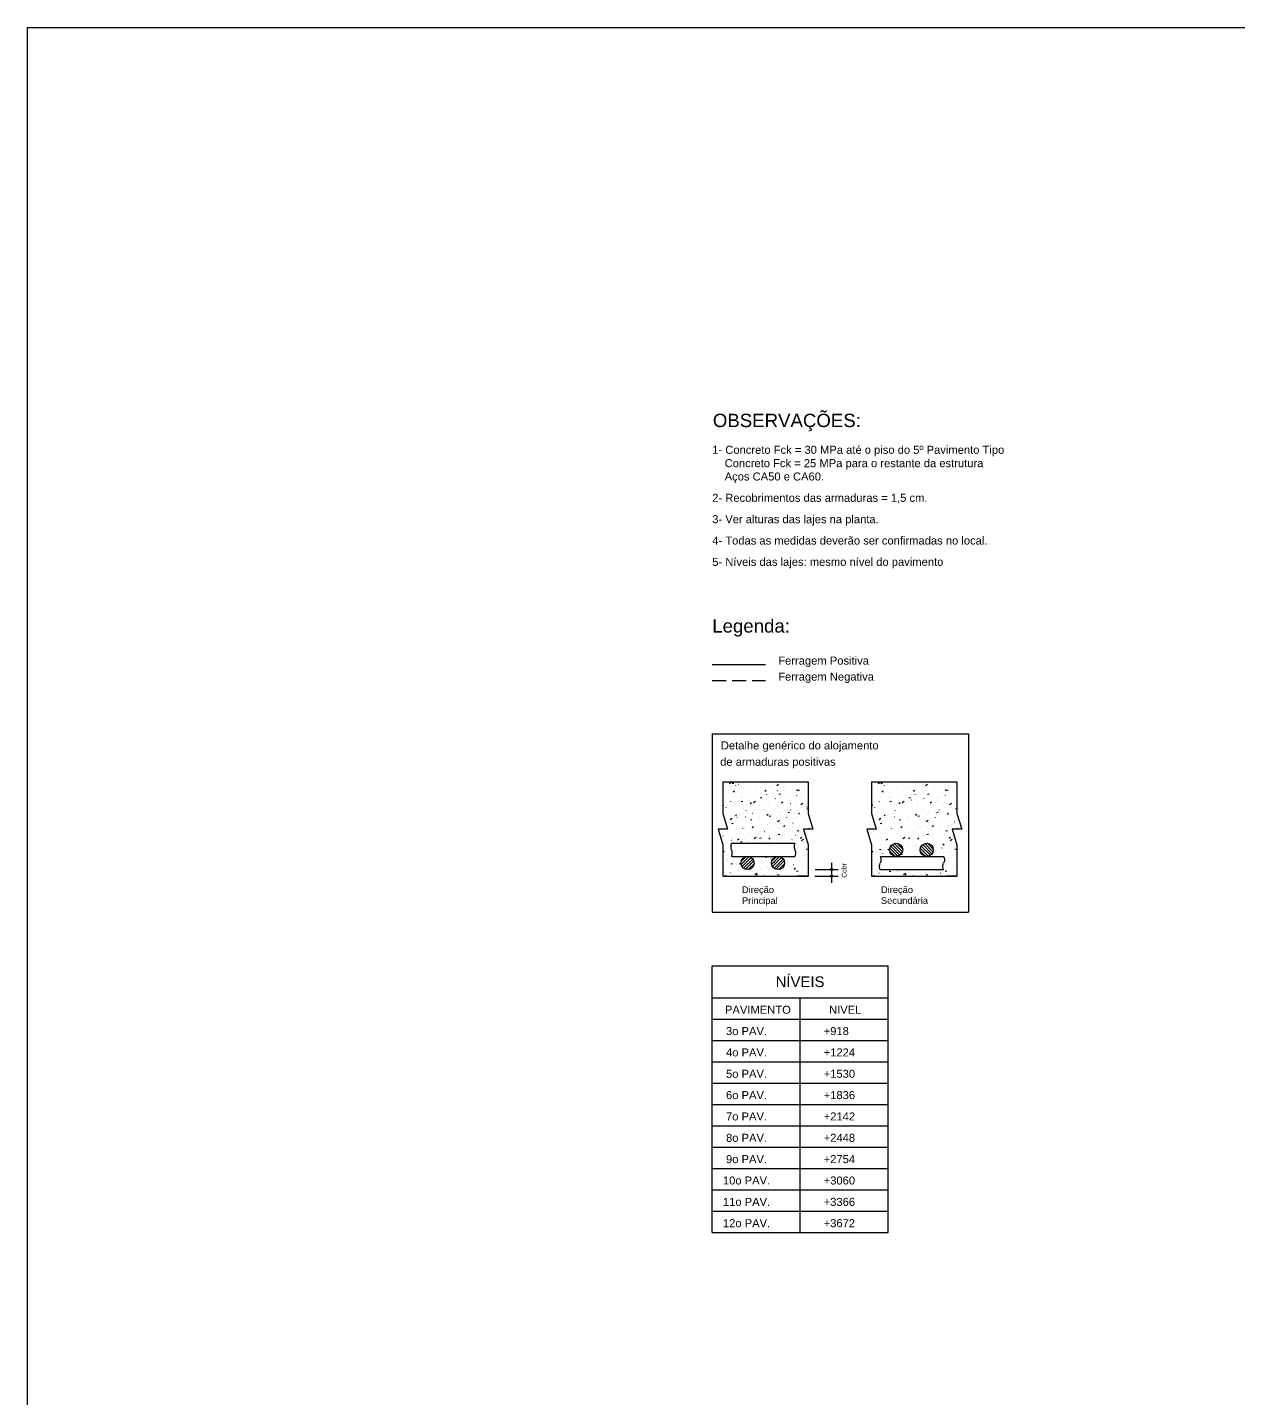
# Model space of a CAD drawing. Extents: x 544 to 914, y -40 to 56.
# Drawn here: x 783.81 to 814.09, y 21.78 to 56.04 of the extents above; entities that cross this region are included whole.
import ezdxf

# ---------------------------------------------------------------- set-up
doc = ezdxf.new("R2010")
doc.units = 0
doc.header["$LTSCALE"] = 0.5
doc.header["$MEASUREMENT"] = 0
doc.linetypes.add('ESTILO_TQS_0001', pattern=[1, 0.7, -0.3])
doc.layers.get('0').update_dxf_attribs({"linetype": 'CONTINUOUS'})
doc.layers.add('2', color=1, linetype='CONTINUOUS')
doc.layers.add('6', color=6, linetype='CONTINUOUS')
doc.styles.add('TQS_ARIAL', font='arial.ttf')

msp = doc.modelspace()

# ---------------------------------------------------------------- linework, layer by layer
msp.add_lwpolyline([(783.812, 56.041), (914.246, 56.041), (914.246, -39.528), (783.812, -39.528)], close=True)
at = {"layer": '2', "linetype": 'Continuous'}
for p, q in [((800.93, 38.388), (807.333, 38.388)), ((800.93, 38.388), (800.93, 33.932)), ((807.333, 38.388), (807.333, 33.932)), ((801.196, 37.19), (803.329, 37.19)), ((801.196, 37.19), (801.196, 36.405)), ((801.196, 37.11), (801.196, 37.11)), ((801.196, 37.03), (801.196, 37.03)), ((801.196, 37.018), (801.196, 37.018)), ((801.196, 37.018), (801.196, 37.018)), ((801.196, 37.018), (801.196, 37.018)), ((801.196, 37.013), (801.196, 37.013)), ((801.196, 37.013), (801.196, 37.013)), ((801.251, 37.03), (801.252, 37.03)), ((801.361, 37.15), (801.409, 37.186)), ((801.414, 37.066), (801.415, 37.066)), ((801.428, 37.155), (801.468, 37.163)), ((801.488, 37.003), (801.488, 37.003)), ((801.52, 37.104), (801.52, 37.105)), ((801.59, 37.136), (801.591, 37.137)), ((801.807, 37.028), (801.808, 37.029)), ((801.922, 37.179), (801.922, 37.179)), ((802.028, 37.027), (802.028, 37.028)), ((802.128, 37.055), (802.128, 37.056)), ((802.216, 37.145), (802.216, 37.146)), ((802.23, 37.189), (802.231, 37.189)), ((802.333, 37.087), (802.334, 37.087)), ((802.447, 37.081), (802.448, 37.082)), ((802.496, 37.123), (802.497, 37.123)), ((802.542, 37.101), (802.59, 37.136)), ((802.723, 37.061), (802.723, 37.062)), ((802.768, 37.108), (802.768, 37.109)), ((802.911, 37.179), (802.911, 37.18)), ((803.032, 36.978), (803.062, 37.004)), ((803.055, 37), (803.056, 37.001)), ((803.087, 37.134), (803.088, 37.134)), ((803.271, 37.01), (803.272, 37.01)), ((803.329, 37.19), (803.329, 36.405)), ((804.912, 37.19), (807.046, 37.19)), ((804.912, 37.19), (804.912, 36.405)), ((804.912, 37.11), (804.912, 37.11)), ((804.912, 37.03), (804.912, 37.03)), ((804.912, 37.018), (804.912, 37.018)), ((804.912, 37.018), (804.912, 37.018)), ((804.912, 37.018), (804.912, 37.018)), ((804.912, 37.013), (804.912, 37.013)), ((804.912, 37.013), (804.912, 37.013)), ((804.968, 37.03), (804.968, 37.03)), ((805.077, 37.15), (805.126, 37.186)), ((805.13, 37.066), (805.131, 37.066)), ((805.145, 37.155), (805.184, 37.163)), ((805.204, 37.003), (805.205, 37.003)), ((805.236, 37.104), (805.237, 37.105)), ((805.307, 37.136), (805.307, 37.137)), ((805.524, 37.028), (805.524, 37.029)), ((805.638, 37.179), (805.639, 37.179)), ((805.744, 37.027), (805.744, 37.028)), ((805.844, 37.055), (805.845, 37.056)), ((805.932, 37.145), (805.932, 37.146)), ((805.947, 37.189), (805.947, 37.189)), ((806.05, 37.087), (806.05, 37.087)), ((806.164, 37.081), (806.164, 37.082)), ((806.212, 37.123), (806.213, 37.123)), ((806.258, 37.101), (806.307, 37.136)), ((806.439, 37.061), (806.439, 37.062)), ((806.484, 37.108), (806.484, 37.109)), ((806.627, 37.179), (806.627, 37.18)), ((806.748, 36.978), (806.779, 37.004)), ((806.771, 37), (806.772, 37.001)), ((806.803, 37.134), (806.804, 37.134)), ((806.988, 37.01), (806.988, 37.01)), ((807.046, 37.19), (807.046, 36.405)), ((801.196, 36.919), (801.196, 36.919)), ((801.196, 36.919), (801.196, 36.919)), ((801.196, 36.835), (801.196, 36.835)), ((801.196, 36.835), (801.196, 36.835)), ((801.196, 36.721), (801.196, 36.721)), ((801.229, 36.666), (801.23, 36.666)), ((801.332, 36.986), (801.332, 36.987)), ((801.397, 36.696), (801.398, 36.697)), ((801.456, 36.94), (801.487, 36.965)), ((801.463, 36.673), (801.464, 36.674)), ((801.514, 36.933), (801.515, 36.933)), ((801.55, 36.693), (801.55, 36.693)), ((801.652, 36.826), (801.653, 36.827)), ((801.652, 36.791), (801.652, 36.792)), ((801.655, 36.699), (801.695, 36.706)), ((801.66, 36.938), (801.66, 36.938)), ((801.84, 36.909), (801.84, 36.91)), ((801.869, 36.718), (801.87, 36.719)), ((801.876, 36.65), (801.907, 36.676)), ((801.961, 36.676), (802.009, 36.711)), ((802.004, 36.955), (802.005, 36.955)), ((802.071, 36.846), (802.072, 36.846)), ((802.127, 36.79), (802.166, 36.798)), ((802.158, 36.707), (802.158, 36.708)), ((802.19, 36.745), (802.19, 36.746)), ((802.22, 36.964), (802.221, 36.964)), ((802.234, 36.882), (802.234, 36.882)), ((802.244, 36.959), (802.274, 36.985)), ((802.292, 36.879), (802.293, 36.88)), ((802.338, 36.657), (802.338, 36.657)), ((802.346, 36.825), (802.347, 36.826)), ((802.479, 36.753), (802.48, 36.754)), ((802.509, 36.771), (802.51, 36.772)), ((802.535, 36.943), (802.535, 36.944)), ((802.565, 36.979), (802.566, 36.979)), ((802.598, 36.882), (802.637, 36.889)), ((802.664, 36.67), (802.694, 36.696)), ((802.741, 36.994), (802.742, 36.995)), ((802.827, 36.678), (802.828, 36.678)), ((802.83, 36.798), (802.83, 36.799)), ((802.853, 36.736), (802.853, 36.737)), ((802.89, 36.662), (802.891, 36.662)), ((802.932, 36.932), (802.933, 36.932)), ((803.041, 36.854), (803.041, 36.855)), ((803.044, 36.688), (803.044, 36.688)), ((803.053, 36.698), (803.054, 36.698)), ((803.069, 36.973), (803.108, 36.981)), ((803.142, 36.626), (803.19, 36.662)), ((803.149, 36.824), (803.149, 36.824)), ((803.153, 36.903), (803.153, 36.903)), ((803.229, 36.972), (803.229, 36.973)), ((803.315, 36.939), (803.316, 36.939)), ((804.912, 36.919), (804.912, 36.919)), ((804.912, 36.919), (804.912, 36.919)), ((804.912, 36.835), (804.912, 36.835)), ((804.912, 36.835), (804.912, 36.835)), ((804.912, 36.721), (804.912, 36.721)), ((804.946, 36.666), (804.946, 36.666)), ((805.048, 36.986), (805.048, 36.987)), ((805.114, 36.696), (805.114, 36.697)), ((805.172, 36.94), (805.203, 36.965)), ((805.18, 36.673), (805.18, 36.674)), ((805.231, 36.933), (805.231, 36.933)), ((805.266, 36.693), (805.267, 36.693)), ((805.368, 36.791), (805.368, 36.792)), ((805.369, 36.826), (805.369, 36.827)), ((805.372, 36.699), (805.411, 36.706)), ((805.376, 36.938), (805.377, 36.938)), ((805.556, 36.909), (805.556, 36.91)), ((805.586, 36.718), (805.586, 36.719)), ((805.592, 36.65), (805.623, 36.676)), ((805.677, 36.676), (805.725, 36.711)), ((805.72, 36.955), (805.721, 36.955)), ((805.787, 36.846), (805.788, 36.846)), ((805.843, 36.79), (805.882, 36.798)), ((805.875, 36.707), (805.875, 36.708)), ((805.906, 36.745), (805.907, 36.746)), ((805.937, 36.964), (805.937, 36.964)), ((805.95, 36.882), (805.951, 36.882)), ((805.96, 36.959), (805.991, 36.985)), ((806.009, 36.879), (806.009, 36.88)), ((806.054, 36.657), (806.055, 36.657)), ((806.063, 36.825), (806.063, 36.826)), ((806.195, 36.753), (806.196, 36.754)), ((806.226, 36.771), (806.226, 36.772)), ((806.251, 36.943), (806.251, 36.944)), ((806.282, 36.979), (806.282, 36.979)), ((806.314, 36.882), (806.353, 36.889)), ((806.38, 36.67), (806.411, 36.696)), ((806.458, 36.994), (806.458, 36.995)), ((806.544, 36.678), (806.544, 36.678)), ((806.546, 36.798), (806.546, 36.799)), ((806.569, 36.736), (806.569, 36.737)), ((806.607, 36.662), (806.607, 36.662)), ((806.648, 36.932), (806.649, 36.932)), ((806.757, 36.854), (806.757, 36.855)), ((806.76, 36.688), (806.761, 36.688)), ((806.769, 36.698), (806.77, 36.698)), ((806.785, 36.973), (806.825, 36.981)), ((806.858, 36.626), (806.906, 36.662)), ((806.865, 36.824), (806.866, 36.824)), ((806.869, 36.903), (806.87, 36.903)), ((806.945, 36.972), (806.945, 36.973)), ((807.032, 36.939), (807.032, 36.939)), ((801.196, 36.652), (801.196, 36.652)), ((801.196, 36.652), (801.196, 36.652)), ((801.196, 36.622), (801.196, 36.622)), ((801.196, 36.609), (801.223, 36.615)), ((801.196, 36.607), (801.196, 36.607)), ((801.196, 36.607), (801.196, 36.607)), ((801.196, 36.469), (801.196, 36.469)), ((801.196, 36.469), (801.196, 36.469)), ((801.196, 36.469), (801.196, 36.469)), ((801.196, 36.405), (801.315, 36.012)), ((801.275, 36.555), (801.275, 36.556)), ((801.287, 36.611), (801.287, 36.611)), ((801.291, 36.356), (801.292, 36.356)), ((801.508, 36.342), (801.539, 36.368)), ((801.546, 36.364), (801.547, 36.364)), ((801.594, 36.353), (801.594, 36.354)), ((801.612, 36.383), (801.612, 36.383)), ((801.709, 36.4), (801.71, 36.4)), ((801.714, 36.516), (801.715, 36.517)), ((801.765, 36.32), (801.766, 36.32)), ((801.776, 36.632), (801.777, 36.633)), ((801.782, 36.471), (801.782, 36.472)), ((801.809, 36.605), (801.809, 36.605)), ((801.931, 36.409), (801.932, 36.409)), ((801.97, 36.589), (801.97, 36.59)), ((801.971, 36.641), (801.972, 36.641)), ((801.993, 36.642), (801.993, 36.642)), ((802.11, 36.335), (802.111, 36.335)), ((802.217, 36.512), (802.217, 36.513)), ((802.252, 36.436), (802.252, 36.436)), ((802.288, 36.382), (802.288, 36.383)), ((802.296, 36.361), (802.327, 36.387)), ((802.354, 36.569), (802.355, 36.57)), ((802.354, 36.334), (802.393, 36.341)), ((802.476, 36.5), (802.476, 36.501)), ((802.571, 36.461), (802.572, 36.462)), ((802.599, 36.356), (802.6, 36.356)), ((802.628, 36.421), (802.629, 36.421)), ((802.664, 36.618), (802.665, 36.619)), ((802.791, 36.457), (802.791, 36.457)), ((802.816, 36.366), (802.817, 36.366)), ((802.825, 36.425), (802.864, 36.433)), ((802.892, 36.488), (802.892, 36.489)), ((802.984, 36.423), (802.984, 36.424)), ((802.994, 36.622), (802.994, 36.622)), ((803.036, 36.328), (803.037, 36.329)), ((803.084, 36.381), (803.114, 36.406)), ((803.161, 36.381), (803.162, 36.381)), ((803.172, 36.541), (803.172, 36.542)), ((803.207, 36.509), (803.207, 36.509)), ((803.296, 36.517), (803.329, 36.523)), ((803.298, 36.569), (803.299, 36.57)), ((803.309, 36.642), (803.31, 36.643)), ((803.329, 36.405), (803.448, 36.012)), ((804.912, 36.652), (804.912, 36.652)), ((804.912, 36.652), (804.912, 36.652)), ((804.912, 36.622), (804.912, 36.622)), ((804.912, 36.609), (804.94, 36.615)), ((804.912, 36.607), (804.912, 36.607)), ((804.912, 36.607), (804.912, 36.607)), ((804.912, 36.469), (804.912, 36.469)), ((804.912, 36.469), (804.912, 36.469)), ((804.912, 36.469), (804.912, 36.469)), ((804.912, 36.405), (805.031, 36.012)), ((804.992, 36.555), (804.992, 36.556)), ((805.003, 36.611), (805.004, 36.611)), ((805.008, 36.356), (805.008, 36.356)), ((805.225, 36.342), (805.255, 36.368)), ((805.263, 36.364), (805.263, 36.364)), ((805.31, 36.353), (805.31, 36.354)), ((805.328, 36.383), (805.329, 36.383)), ((805.425, 36.4), (805.426, 36.4)), ((805.431, 36.516), (805.431, 36.517)), ((805.481, 36.32), (805.482, 36.32)), ((805.493, 36.632), (805.493, 36.633)), ((805.498, 36.471), (805.498, 36.472)), ((805.525, 36.605), (805.526, 36.605)), ((805.648, 36.409), (805.648, 36.409)), ((805.687, 36.589), (805.687, 36.59)), ((805.688, 36.641), (805.688, 36.641)), ((805.709, 36.642), (805.71, 36.642)), ((805.826, 36.335), (805.827, 36.335)), ((805.933, 36.512), (805.934, 36.513)), ((805.968, 36.436), (805.968, 36.436)), ((806.005, 36.382), (806.005, 36.383)), ((806.012, 36.361), (806.043, 36.387)), ((806.07, 36.569), (806.071, 36.57)), ((806.07, 36.334), (806.109, 36.341)), ((806.193, 36.5), (806.193, 36.501)), ((806.287, 36.461), (806.288, 36.462)), ((806.316, 36.356), (806.316, 36.356)), ((806.344, 36.421), (806.345, 36.421)), ((806.381, 36.618), (806.381, 36.619)), ((806.507, 36.457), (806.508, 36.457)), ((806.532, 36.366), (806.533, 36.366)), ((806.541, 36.425), (806.58, 36.433)), ((806.608, 36.488), (806.608, 36.489)), ((806.7, 36.423), (806.7, 36.424)), ((806.71, 36.622), (806.711, 36.622)), ((806.753, 36.328), (806.753, 36.329)), ((806.8, 36.381), (806.831, 36.406)), ((806.877, 36.381), (806.878, 36.381)), ((806.889, 36.541), (806.889, 36.542)), ((806.923, 36.509), (806.924, 36.509)), ((807.012, 36.517), (807.046, 36.523)), ((807.015, 36.569), (807.015, 36.57)), ((807.026, 36.642), (807.026, 36.643)), ((807.046, 36.405), (807.165, 36.012)), ((801.315, 36.012), (801.077, 36.012)), ((801.077, 36.012), (801.196, 35.619)), ((801.084, 35.986), (801.084, 35.986)), ((801.087, 35.978), (801.087, 35.978)), ((801.087, 35.978), (801.087, 35.978)), ((801.087, 35.978), (801.087, 35.978)), ((801.229, 36.296), (801.229, 36.296)), ((801.229, 36.296), (801.229, 36.296)), ((801.229, 36.296), (801.229, 36.296)), ((801.23, 36.294), (801.23, 36.294)), ((801.23, 36.294), (801.23, 36.294)), ((801.23, 36.294), (801.23, 36.294)), ((801.234, 36.281), (801.234, 36.281)), ((801.237, 36.268), (801.237, 36.268)), ((801.237, 36.268), (801.237, 36.268)), ((801.237, 36.268), (801.237, 36.268)), ((801.268, 36.169), (801.268, 36.169)), ((801.275, 36.146), (801.275, 36.146)), ((801.281, 36.125), (801.281, 36.125)), ((801.282, 36.122), (801.282, 36.122)), ((801.282, 36.122), (801.282, 36.122)), ((801.282, 36.122), (801.282, 36.122)), ((801.284, 36.123), (801.285, 36.123)), ((801.321, 35.988), (801.321, 35.988)), ((801.353, 36.046), (801.354, 36.047)), ((801.38, 36.251), (801.428, 36.286)), ((801.406, 36.235), (801.406, 36.236)), ((801.411, 36.15), (801.451, 36.158)), ((801.447, 36.159), (801.447, 36.159)), ((801.537, 35.998), (801.538, 35.998)), ((801.548, 36.31), (801.549, 36.31)), ((801.674, 36.073), (801.674, 36.073)), ((801.692, 36.03), (801.693, 36.031)), ((801.724, 36.028), (801.724, 36.029)), ((801.776, 36.207), (801.777, 36.207)), ((801.882, 36.013), (801.883, 36.013)), ((801.883, 36.242), (801.922, 36.25)), ((801.912, 36.146), (801.912, 36.147)), ((801.928, 36.053), (801.959, 36.078)), ((801.954, 36.271), (801.955, 36.272)), ((801.993, 36.099), (801.994, 36.099)), ((802.1, 36.264), (802.1, 36.265)), ((802.266, 35.975), (802.267, 35.975)), ((802.314, 36.126), (802.314, 36.126)), ((802.366, 36.18), (802.366, 36.18)), ((802.372, 36.034), (802.372, 36.034)), ((802.416, 36.259), (802.416, 36.26)), ((802.42, 36.069), (802.42, 36.07)), ((802.529, 36.216), (802.529, 36.216)), ((802.56, 36.201), (802.609, 36.236)), ((802.588, 36.044), (802.589, 36.044)), ((802.608, 36.187), (802.608, 36.188)), ((802.633, 36.151), (802.633, 36.152)), ((802.716, 36.072), (802.747, 36.098)), ((802.774, 36.087), (802.775, 36.088)), ((802.796, 36.305), (802.796, 36.306)), ((802.926, 35.985), (802.926, 35.986)), ((802.933, 36.059), (802.934, 36.059)), ((802.948, 36.172), (802.949, 36.172)), ((803.052, 35.969), (803.091, 35.976)), ((803.109, 35.99), (803.109, 35.991)), ((803.115, 36.103), (803.115, 36.104)), ((803.185, 35.996), (803.186, 35.996)), ((803.448, 36.012), (803.21, 36.012)), ((803.21, 36.012), (803.329, 35.619)), ((803.26, 36.012), (803.26, 36.012)), ((803.264, 36.192), (803.264, 36.193)), ((803.275, 36.012), (803.275, 36.012)), ((803.275, 36.012), (803.275, 36.012)), ((803.276, 36.012), (803.276, 36.012)), ((803.303, 36.221), (803.303, 36.222)), ((803.348, 36.032), (803.349, 36.032)), ((803.409, 36.012), (803.409, 36.012)), ((803.423, 36.08), (803.423, 36.08)), ((803.426, 36.012), (803.426, 36.012)), ((805.031, 36.012), (804.793, 36.012)), ((804.793, 36.012), (804.912, 35.619)), ((804.801, 35.986), (804.801, 35.986)), ((804.803, 35.978), (804.803, 35.978)), ((804.803, 35.978), (804.803, 35.978)), ((804.803, 35.978), (804.803, 35.978)), ((804.945, 36.296), (804.945, 36.296)), ((804.945, 36.296), (804.945, 36.296)), ((804.945, 36.296), (804.945, 36.296)), ((804.946, 36.294), (804.946, 36.294)), ((804.946, 36.294), (804.946, 36.294)), ((804.946, 36.294), (804.946, 36.294)), ((804.95, 36.281), (804.95, 36.281)), ((804.954, 36.268), (804.954, 36.268)), ((804.954, 36.268), (804.954, 36.268)), ((804.954, 36.268), (804.954, 36.268)), ((804.984, 36.169), (804.984, 36.169)), ((804.991, 36.146), (804.991, 36.146)), ((804.997, 36.125), (804.997, 36.125)), ((804.998, 36.122), (804.998, 36.122)), ((804.998, 36.122), (804.998, 36.122)), ((804.998, 36.122), (804.998, 36.122)), ((805, 36.123), (805.001, 36.123)), ((805.037, 35.988), (805.038, 35.988)), ((805.07, 36.046), (805.07, 36.047)), ((805.096, 36.251), (805.144, 36.286)), ((805.122, 36.235), (805.122, 36.236)), ((805.128, 36.15), (805.167, 36.158)), ((805.163, 36.159), (805.164, 36.159)), ((805.254, 35.998), (805.254, 35.998)), ((805.265, 36.31), (805.265, 36.31)), ((805.39, 36.073), (805.39, 36.073)), ((805.409, 36.03), (805.409, 36.031)), ((805.44, 36.028), (805.44, 36.029)), ((805.493, 36.207), (805.493, 36.207)), ((805.599, 36.242), (805.638, 36.25)), ((805.599, 36.013), (805.599, 36.013)), ((805.628, 36.146), (805.628, 36.147)), ((805.645, 36.053), (805.675, 36.078)), ((805.671, 36.271), (805.671, 36.272)), ((805.71, 36.099), (805.71, 36.099)), ((805.816, 36.264), (805.816, 36.265)), ((805.983, 35.975), (805.983, 35.975)), ((806.03, 36.126), (806.03, 36.126)), ((806.082, 36.18), (806.083, 36.18)), ((806.088, 36.034), (806.089, 36.034)), ((806.132, 36.259), (806.133, 36.26)), ((806.136, 36.069), (806.136, 36.07)), ((806.245, 36.216), (806.246, 36.216)), ((806.277, 36.201), (806.325, 36.236)), ((806.305, 36.044), (806.305, 36.044)), ((806.324, 36.187), (806.324, 36.188)), ((806.349, 36.151), (806.35, 36.152)), ((806.432, 36.072), (806.463, 36.098)), ((806.49, 36.087), (806.491, 36.088)), ((806.512, 36.305), (806.512, 36.306)), ((806.643, 35.985), (806.643, 35.986)), ((806.65, 36.059), (806.65, 36.059)), ((806.665, 36.172), (806.665, 36.172)), ((806.768, 35.969), (806.808, 35.976)), ((806.825, 35.99), (806.826, 35.991)), ((806.831, 36.103), (806.831, 36.104)), ((806.902, 35.996), (806.902, 35.996)), ((807.165, 36.012), (806.926, 36.012)), ((806.926, 36.012), (807.046, 35.619)), ((806.976, 36.012), (806.976, 36.012)), ((806.98, 36.192), (806.981, 36.193)), ((806.991, 36.012), (806.991, 36.012)), ((806.991, 36.012), (806.991, 36.012)), ((806.992, 36.012), (806.992, 36.012)), ((807.019, 36.221), (807.019, 36.222)), ((807.064, 36.032), (807.065, 36.032)), ((807.126, 36.012), (807.126, 36.012)), ((807.139, 36.08), (807.14, 36.08)), ((807.142, 36.012), (807.142, 36.012)), ((801.11, 35.901), (801.11, 35.901)), ((801.148, 35.778), (801.148, 35.778)), ((801.148, 35.778), (801.148, 35.778)), ((801.148, 35.778), (801.148, 35.778)), ((801.162, 35.73), (801.162, 35.73)), ((801.162, 35.73), (801.162, 35.73)), ((801.165, 35.72), (801.165, 35.72)), ((801.165, 35.72), (801.165, 35.72)), ((801.181, 35.67), (801.181, 35.67)), ((801.185, 35.918), (801.185, 35.918)), ((801.198, 35.844), (801.199, 35.844)), ((801.309, 35.676), (801.31, 35.676)), ((801.347, 35.792), (801.348, 35.793)), ((801.411, 35.659), (802.847, 35.659)), ((801.415, 35.736), (801.416, 35.737)), ((801.43, 35.789), (801.431, 35.79)), ((801.536, 35.91), (801.536, 35.911)), ((801.561, 35.744), (801.591, 35.77)), ((801.638, 35.694), (801.678, 35.702)), ((801.654, 35.691), (801.655, 35.691)), ((801.736, 35.763), (801.736, 35.764)), ((801.838, 35.897), (801.839, 35.897)), ((801.841, 35.698), (801.842, 35.698)), ((801.855, 35.715), (801.855, 35.716)), ((801.979, 35.776), (802.028, 35.811)), ((802.004, 35.734), (802.005, 35.734)), ((802.043, 35.833), (802.043, 35.834)), ((802.055, 35.789), (802.055, 35.789)), ((802.104, 35.939), (802.104, 35.939)), ((802.11, 35.786), (802.149, 35.793)), ((802.144, 35.712), (802.145, 35.712)), ((802.231, 35.951), (802.232, 35.952)), ((802.348, 35.764), (802.379, 35.789)), ((802.36, 35.722), (802.361, 35.722)), ((802.362, 35.631), (802.362, 35.632)), ((802.376, 35.816), (802.376, 35.816)), ((802.478, 35.949), (802.478, 35.95)), ((802.512, 35.846), (802.512, 35.846)), ((802.55, 35.749), (802.55, 35.75)), ((802.581, 35.877), (802.62, 35.885)), ((802.691, 35.836), (802.691, 35.837)), ((802.705, 35.737), (802.706, 35.737)), ((802.738, 35.867), (802.738, 35.868)), ((802.793, 35.97), (802.794, 35.97)), ((802.847, 35.659), (802.997, 35.659)), ((802.923, 35.755), (802.924, 35.755)), ((803.006, 35.856), (803.007, 35.857)), ((803.056, 35.66), (803.056, 35.661)), ((803.086, 35.791), (803.086, 35.791)), ((803.136, 35.783), (803.167, 35.809)), ((803.16, 35.726), (803.209, 35.762)), ((803.195, 35.758), (803.196, 35.758)), ((803.244, 35.778), (803.244, 35.779)), ((804.827, 35.901), (804.827, 35.901)), ((804.864, 35.778), (804.864, 35.778)), ((804.864, 35.778), (804.864, 35.778)), ((804.864, 35.778), (804.864, 35.778)), ((804.879, 35.73), (804.879, 35.73)), ((804.879, 35.73), (804.879, 35.73)), ((804.882, 35.72), (804.882, 35.72)), ((804.882, 35.72), (804.882, 35.72)), ((804.897, 35.67), (804.897, 35.67)), ((804.901, 35.918), (804.901, 35.918)), ((804.915, 35.844), (804.915, 35.844)), ((805.064, 35.792), (805.064, 35.793)), ((805.146, 35.789), (805.147, 35.79)), ((805.252, 35.91), (805.252, 35.911)), ((805.277, 35.744), (805.308, 35.77)), ((805.478, 35.65), (805.686, 35.442)), ((805.546, 35.657), (805.693, 35.511)), ((805.554, 35.897), (805.555, 35.897)), ((805.696, 35.776), (805.744, 35.811)), ((805.76, 35.833), (805.76, 35.834)), ((805.771, 35.789), (805.772, 35.789)), ((805.82, 35.939), (805.821, 35.939)), ((805.826, 35.786), (805.865, 35.793)), ((805.948, 35.951), (805.948, 35.952)), ((806.065, 35.764), (806.095, 35.789)), ((806.092, 35.816), (806.092, 35.816)), ((806.194, 35.949), (806.195, 35.95)), ((806.228, 35.846), (806.229, 35.846)), ((806.24, 35.65), (806.447, 35.442)), ((806.297, 35.877), (806.336, 35.885)), ((806.308, 35.657), (806.454, 35.511)), ((806.34, 35.663), (806.34, 35.664)), ((806.407, 35.836), (806.408, 35.837)), ((806.455, 35.867), (806.455, 35.868)), ((806.51, 35.97), (806.51, 35.97)), ((806.697, 35.647), (806.727, 35.621)), ((806.723, 35.856), (806.723, 35.857)), ((806.802, 35.791), (806.803, 35.791)), ((806.852, 35.783), (806.883, 35.809)), ((806.876, 35.726), (806.925, 35.762)), ((806.911, 35.758), (806.912, 35.758)), ((806.961, 35.778), (806.961, 35.779)), ((801.196, 35.619), (801.196, 34.834)), ((801.196, 35.608), (801.207, 35.61)), ((801.196, 35.555), (801.196, 35.555)), ((801.196, 35.555), (801.196, 35.555)), ((801.196, 35.555), (801.196, 35.555)), ((801.196, 35.438), (801.224, 35.461)), ((801.196, 35.45), (801.196, 35.45)), ((801.196, 35.45), (801.196, 35.45)), ((801.196, 35.45), (801.196, 35.45)), ((801.196, 35.372), (801.196, 35.372)), ((801.196, 35.372), (801.196, 35.372)), ((801.196, 35.372), (801.196, 35.372)), ((801.196, 35.359), (801.196, 35.359)), ((801.196, 35.359), (801.196, 35.359)), ((801.26, 35.534), (801.261, 35.535)), ((801.291, 35.361), (801.291, 35.362)), ((801.417, 35.329), (802.847, 35.329)), ((801.427, 35.369), (801.427, 35.369)), ((801.653, 35.125), (801.852, 35.324)), ((801.653, 35.2), (801.776, 35.324)), ((801.676, 35.073), (801.904, 35.3)), ((802.277, 35.297), (802.278, 35.298)), ((802.414, 35.2), (802.538, 35.324)), ((802.415, 35.125), (802.613, 35.324)), ((802.438, 35.073), (802.665, 35.3)), ((802.492, 35.307), (802.492, 35.307)), ((802.847, 35.329), (802.997, 35.329)), ((803.063, 35.54), (803.064, 35.54)), ((803.069, 35.421), (803.07, 35.421)), ((803.184, 35.445), (803.184, 35.445)), ((803.188, 35.348), (803.188, 35.348)), ((803.224, 35.358), (803.224, 35.359)), ((803.279, 35.512), (803.318, 35.52)), ((803.329, 35.619), (803.329, 34.834)), ((804.912, 35.619), (804.912, 34.834)), ((804.912, 35.608), (804.923, 35.61)), ((804.912, 35.555), (804.912, 35.555)), ((804.912, 35.555), (804.912, 35.555)), ((804.912, 35.555), (804.912, 35.555)), ((804.912, 35.438), (804.94, 35.461)), ((804.912, 35.45), (804.912, 35.45)), ((804.912, 35.45), (804.912, 35.45)), ((804.912, 35.45), (804.912, 35.45)), ((804.912, 35.372), (804.912, 35.372)), ((804.912, 35.372), (804.912, 35.372)), ((804.912, 35.372), (804.912, 35.372)), ((804.912, 35.359), (804.912, 35.359)), ((804.912, 35.359), (804.912, 35.359)), ((804.977, 35.534), (804.977, 35.535)), ((805.007, 35.361), (805.007, 35.362)), ((805.034, 35.442), (805.033, 35.442)), ((805.039, 35.433), (805.038, 35.433)), ((805.111, 35.512), (805.15, 35.504)), ((805.134, 35.329), (806.563, 35.329)), ((805.138, 35.615), (805.138, 35.616)), ((805.144, 35.289), (805.143, 35.289)), ((805.196, 35.405), (805.196, 35.406)), ((805.256, 35.541), (805.255, 35.541)), ((805.326, 35.497), (805.326, 35.498)), ((805.329, 35.511), (805.36, 35.485)), ((805.369, 35.532), (805.568, 35.334)), ((805.369, 35.457), (805.493, 35.334)), ((805.392, 35.585), (805.62, 35.357)), ((805.429, 35.624), (805.659, 35.394)), ((805.442, 35.534), (805.441, 35.534)), ((805.622, 35.58), (805.621, 35.58)), ((805.679, 35.38), (805.678, 35.381)), ((805.832, 35.586), (805.832, 35.587)), ((805.853, 35.626), (805.853, 35.626)), ((805.892, 35.493), (805.891, 35.494)), ((805.967, 35.565), (805.966, 35.565)), ((805.994, 35.36), (805.994, 35.36)), ((806.016, 35.59), (806.015, 35.59)), ((806.02, 35.468), (806.02, 35.469)), ((806.115, 35.385), (806.115, 35.385)), ((806.131, 35.532), (806.33, 35.334)), ((806.131, 35.457), (806.254, 35.334)), ((806.154, 35.585), (806.382, 35.357)), ((806.191, 35.624), (806.421, 35.394)), ((806.207, 35.473), (806.207, 35.473)), ((806.208, 35.35), (806.208, 35.351)), ((806.457, 35.544), (806.456, 35.544)), ((806.522, 35.452), (806.522, 35.453)), ((806.524, 35.477), (806.523, 35.477)), ((806.528, 35.545), (806.528, 35.546)), ((806.563, 35.329), (806.713, 35.329)), ((806.673, 35.534), (806.672, 35.534)), ((806.716, 35.427), (806.716, 35.428)), ((806.838, 35.432), (806.837, 35.433)), ((806.9, 35.445), (806.901, 35.445)), ((806.904, 35.348), (806.904, 35.348)), ((806.94, 35.358), (806.94, 35.359)), ((806.995, 35.512), (807.035, 35.52)), ((807.046, 35.619), (807.046, 34.834)), ((801.196, 35.203), (801.196, 35.203)), ((801.196, 35.189), (801.196, 35.189)), ((801.196, 35.189), (801.196, 35.189)), ((801.196, 35.189), (801.196, 35.189)), ((801.196, 35.107), (801.196, 35.107)), ((801.196, 35.06), (801.196, 35.06)), ((801.196, 35.06), (801.196, 35.06)), ((801.196, 35.046), (801.196, 35.046)), ((801.196, 35.046), (801.196, 35.046)), ((801.196, 35.006), (801.196, 35.006)), ((801.199, 35.046), (801.2, 35.047)), ((801.217, 35.011), (801.218, 35.011)), ((801.22, 35.091), (801.22, 35.091)), ((801.317, 35.216), (801.317, 35.216)), ((801.322, 35.224), (801.323, 35.225)), ((801.394, 35.146), (801.434, 35.153)), ((801.421, 35.041), (801.421, 35.042)), ((801.479, 35.252), (801.48, 35.252)), ((801.539, 35.116), (801.539, 35.117)), ((801.609, 35.159), (801.609, 35.16)), ((801.613, 35.146), (801.644, 35.172)), ((801.713, 35.034), (801.943, 35.264)), ((801.725, 35.123), (801.725, 35.123)), ((801.762, 35.007), (801.969, 35.215)), ((801.83, 35), (801.976, 35.147)), ((801.905, 35.077), (801.906, 35.077)), ((801.927, 34.953), (801.927, 34.953)), ((801.962, 35.277), (801.962, 35.277)), ((802.116, 35.071), (802.116, 35.071)), ((802.136, 35.032), (802.137, 35.032)), ((802.175, 35.164), (802.175, 35.164)), ((802.25, 35.092), (802.251, 35.092)), ((802.299, 35.068), (802.3, 35.068)), ((802.304, 35.189), (802.304, 35.189)), ((802.398, 35.273), (802.399, 35.273)), ((802.474, 35.034), (802.704, 35.264)), ((802.49, 35.184), (802.491, 35.184)), ((802.523, 35.007), (802.731, 35.215)), ((802.591, 35), (802.738, 35.147)), ((802.623, 34.994), (802.623, 34.994)), ((802.74, 35.114), (802.74, 35.114)), ((802.806, 35.204), (802.806, 35.205)), ((802.807, 35.18), (802.807, 35.18)), ((802.811, 35.112), (802.811, 35.112)), ((802.956, 35.123), (802.957, 35.123)), ((802.98, 35.011), (803.011, 35.036)), ((802.999, 35.23), (803, 35.23)), ((803.035, 34.964), (803.074, 34.972)), ((803.121, 35.225), (803.122, 35.225)), ((803.218, 35.089), (803.219, 35.089)), ((803.301, 35.138), (803.302, 35.138)), ((803.318, 35.028), (803.318, 35.028)), ((803.505, 35), (804.08, 35)), ((803.914, 35.167), (803.914, 34.668)), ((804.912, 35.203), (804.912, 35.203)), ((804.912, 35.189), (804.912, 35.189)), ((804.912, 35.189), (804.912, 35.189)), ((804.912, 35.189), (804.912, 35.189)), ((804.912, 35.107), (804.912, 35.107)), ((804.912, 35.06), (804.912, 35.06)), ((804.912, 35.06), (804.912, 35.06)), ((804.912, 35.046), (804.912, 35.046)), ((804.912, 35.046), (804.912, 35.046)), ((804.912, 35.006), (804.912, 35.006)), ((804.915, 35.046), (804.916, 35.047)), ((804.933, 35.011), (804.934, 35.011)), ((804.936, 35.091), (804.936, 35.091)), ((805.026, 34.982), (805.026, 34.982)), ((805.128, 34.998), (806.563, 34.998)), ((805.355, 34.963), (805.394, 34.956)), ((805.371, 34.967), (805.371, 34.967)), ((805.558, 34.96), (805.558, 34.96)), ((805.644, 34.953), (805.644, 34.953)), ((805.861, 34.945), (805.86, 34.945)), ((806.078, 35.025), (806.078, 35.026)), ((806.563, 34.998), (806.713, 34.998)), ((806.751, 34.964), (806.791, 34.972)), ((806.773, 34.996), (806.773, 34.997)), ((806.78, 35.117), (806.78, 35.117)), ((806.786, 35.236), (806.785, 35.236)), ((806.934, 35.089), (806.935, 35.089)), ((807.017, 35.138), (807.018, 35.138)), ((807.034, 35.028), (807.035, 35.028)), ((801.196, 34.834), (803.329, 34.834)), ((801.221, 34.834), (801.221, 34.834)), ((801.221, 34.834), (801.221, 34.834)), ((801.233, 34.923), (801.233, 34.924)), ((801.241, 34.834), (801.241, 34.834)), ((801.245, 34.838), (801.276, 34.864)), ((801.246, 34.834), (801.246, 34.834)), ((801.246, 34.834), (801.246, 34.834)), ((801.323, 34.834), (801.323, 34.834)), ((801.323, 34.834), (801.323, 34.834)), ((801.323, 34.834), (801.323, 34.834)), ((801.384, 34.914), (801.384, 34.915)), ((801.394, 34.834), (801.394, 34.834)), ((801.394, 34.834), (801.394, 34.834)), ((801.463, 34.882), (801.463, 34.882)), ((801.567, 34.834), (801.567, 34.834)), ((801.567, 34.834), (801.567, 34.834)), ((801.622, 34.834), (801.622, 34.834)), ((801.622, 34.834), (801.622, 34.834)), ((801.739, 34.835), (801.739, 34.835)), ((801.739, 34.834), (801.739, 34.834)), ((801.912, 34.834), (801.912, 34.834)), ((801.922, 34.834), (801.922, 34.834)), ((801.922, 34.834), (801.922, 34.834)), ((801.941, 34.834), (801.941, 34.834)), ((801.998, 34.876), (802.046, 34.912)), ((802.005, 34.834), (802.005, 34.834)), ((802.033, 34.857), (802.064, 34.883)), ((802.07, 34.834), (802.07, 34.834)), ((802.07, 34.834), (802.07, 34.834)), ((802.084, 34.834), (802.084, 34.834)), ((802.222, 34.834), (802.222, 34.834)), ((802.232, 34.847), (802.232, 34.848)), ((802.257, 34.834), (802.257, 34.834)), ((802.367, 34.834), (802.367, 34.834)), ((802.43, 34.834), (802.43, 34.834)), ((802.43, 34.834), (802.43, 34.834)), ((802.43, 34.834), (802.43, 34.834)), ((802.435, 34.876), (802.435, 34.876)), ((802.522, 34.834), (802.522, 34.834)), ((802.544, 34.939), (802.545, 34.939)), ((802.547, 34.867), (802.548, 34.868)), ((802.564, 34.872), (802.603, 34.88)), ((802.602, 34.834), (802.602, 34.834)), ((802.602, 34.834), (802.602, 34.834)), ((802.602, 34.834), (802.602, 34.834)), ((802.77, 34.834), (802.77, 34.834)), ((802.775, 34.834), (802.775, 34.834)), ((802.775, 34.834), (802.775, 34.834)), ((802.775, 34.834), (802.775, 34.834)), ((802.821, 34.834), (802.821, 34.834)), ((802.863, 34.888), (802.863, 34.888)), ((802.895, 34.834), (802.895, 34.834)), ((802.895, 34.834), (802.895, 34.834)), ((802.895, 34.834), (802.895, 34.834)), ((802.947, 34.834), (802.947, 34.834)), ((802.947, 34.834), (802.947, 34.834)), ((802.947, 34.834), (802.947, 34.834)), ((802.956, 34.848), (802.956, 34.848)), ((803.329, 34.834), (803.063, 34.834)), ((803.118, 34.884), (803.119, 34.884)), ((803.12, 34.834), (803.12, 34.834)), ((803.12, 34.834), (803.12, 34.834)), ((803.121, 34.834), (803.121, 34.834)), ((803.13, 34.91), (803.13, 34.91)), ((803.178, 34.908), (803.178, 34.909)), ((803.189, 34.834), (803.189, 34.834)), ((803.293, 34.834), (803.293, 34.834)), ((803.293, 34.834), (803.293, 34.834)), ((803.496, 34.834), (804.08, 34.834)), ((804.912, 34.834), (807.046, 34.834)), ((804.938, 34.834), (804.938, 34.834)), ((804.938, 34.834), (804.938, 34.834)), ((804.949, 34.923), (804.95, 34.924)), ((804.957, 34.834), (804.957, 34.834)), ((804.962, 34.838), (804.992, 34.864)), ((804.962, 34.834), (804.962, 34.834)), ((804.962, 34.834), (804.962, 34.834)), ((805.039, 34.834), (805.039, 34.834)), ((805.039, 34.834), (805.039, 34.834)), ((805.039, 34.834), (805.039, 34.834)), ((805.1, 34.914), (805.101, 34.915)), ((805.11, 34.834), (805.11, 34.834)), ((805.11, 34.834), (805.11, 34.834)), ((805.132, 34.921), (805.132, 34.921)), ((805.179, 34.882), (805.18, 34.882)), ((805.283, 34.834), (805.283, 34.834)), ((805.283, 34.834), (805.283, 34.834)), ((805.339, 34.834), (805.339, 34.834)), ((805.339, 34.834), (805.339, 34.834)), ((805.452, 34.894), (805.452, 34.894)), ((805.456, 34.835), (805.456, 34.835)), ((805.456, 34.834), (805.456, 34.834)), ((805.572, 34.941), (805.572, 34.942)), ((805.628, 34.834), (805.628, 34.834)), ((805.639, 34.834), (805.639, 34.834)), ((805.639, 34.834), (805.639, 34.834)), ((805.657, 34.834), (805.657, 34.834)), ((805.714, 34.876), (805.763, 34.912)), ((805.721, 34.923), (805.72, 34.924)), ((805.722, 34.834), (805.722, 34.834)), ((805.749, 34.857), (805.78, 34.883)), ((805.787, 34.834), (805.787, 34.834)), ((805.787, 34.834), (805.787, 34.834)), ((805.801, 34.834), (805.801, 34.834)), ((805.938, 34.834), (805.938, 34.834)), ((805.948, 34.847), (805.949, 34.848)), ((805.973, 34.834), (805.973, 34.834)), ((806.077, 34.936), (806.077, 34.936)), ((806.084, 34.834), (806.084, 34.834)), ((806.146, 34.834), (806.146, 34.834)), ((806.146, 34.834), (806.146, 34.834)), ((806.146, 34.834), (806.146, 34.834)), ((806.151, 34.876), (806.151, 34.876)), ((806.238, 34.834), (806.238, 34.834)), ((806.261, 34.939), (806.261, 34.939)), ((806.264, 34.867), (806.264, 34.868)), ((806.267, 34.907), (806.266, 34.908)), ((806.28, 34.872), (806.32, 34.88)), ((806.319, 34.834), (806.319, 34.834)), ((806.319, 34.834), (806.319, 34.834)), ((806.319, 34.834), (806.319, 34.834)), ((806.422, 34.921), (806.422, 34.921)), ((806.486, 34.834), (806.486, 34.834)), ((806.491, 34.834), (806.491, 34.834)), ((806.491, 34.834), (806.491, 34.834)), ((806.491, 34.834), (806.491, 34.834)), ((806.538, 34.834), (806.538, 34.834)), ((806.579, 34.888), (806.579, 34.888)), ((806.612, 34.834), (806.612, 34.834)), ((806.612, 34.834), (806.612, 34.834)), ((806.612, 34.834), (806.612, 34.834)), ((806.64, 34.903), (806.639, 34.903)), ((806.664, 34.834), (806.664, 34.834)), ((806.664, 34.834), (806.664, 34.834)), ((806.664, 34.834), (806.664, 34.834)), ((806.672, 34.848), (806.673, 34.848)), ((807.046, 34.834), (806.779, 34.834)), ((806.835, 34.884), (806.835, 34.884)), ((806.836, 34.834), (806.836, 34.834)), ((806.836, 34.834), (806.836, 34.834)), ((806.837, 34.834), (806.837, 34.834)), ((806.846, 34.91), (806.846, 34.91)), ((806.894, 34.908), (806.895, 34.909)), ((806.906, 34.834), (806.906, 34.834)), ((807.009, 34.834), (807.009, 34.834)), ((807.009, 34.834), (807.009, 34.834)), ((800.93, 33.932), (807.333, 33.932)), ((800.93, 25.932), (800.93, 32.598)), ((800.93, 32.598), (805.33, 32.598)), ((805.33, 25.932), (805.33, 32.598)), ((800.93, 31.798), (805.33, 31.798)), ((803.13, 25.932), (803.13, 31.798)), ((800.93, 31.265), (805.33, 31.265)), ((800.93, 30.732), (805.33, 30.732)), ((800.93, 30.198), (805.33, 30.198)), ((800.93, 29.665), (805.33, 29.665)), ((800.93, 29.132), (805.33, 29.132)), ((800.93, 28.598), (805.33, 28.598)), ((800.93, 28.065), (805.33, 28.065)), ((800.93, 27.532), (805.33, 27.532)), ((800.93, 26.998), (805.33, 26.998)), ((800.93, 26.465), (805.33, 26.465)), ((800.93, 25.932), (805.33, 25.932))]:
    msp.add_line(p, q, dxfattribs=at)
for points in [[(801.411, 35.659), (801.405, 35.646), (801.4, 35.634), (801.395, 35.616), (801.391, 35.587), (801.392, 35.554), (801.398, 35.526), (801.403, 35.512), (801.411, 35.494)], [(802.997, 35.659), (802.991, 35.646), (802.986, 35.634), (802.981, 35.616), (802.977, 35.587), (802.978, 35.554), (802.984, 35.526), (802.989, 35.512), (802.997, 35.494)], [(801.411, 35.329), (801.417, 35.342), (801.422, 35.354), (801.427, 35.372), (801.431, 35.401), (801.43, 35.434), (801.424, 35.462), (801.419, 35.476), (801.411, 35.494)], [(802.997, 35.329), (803.003, 35.342), (803.008, 35.354), (803.013, 35.372), (803.017, 35.401), (803.016, 35.434), (803.01, 35.462), (803.005, 35.476), (802.997, 35.494)], [(805.128, 35.329), (805.134, 35.316), (805.138, 35.303), (805.143, 35.285), (805.147, 35.256), (805.146, 35.224), (805.14, 35.195), (805.136, 35.182), (805.128, 35.163)], [(806.713, 35.329), (806.719, 35.316), (806.724, 35.303), (806.729, 35.285), (806.733, 35.256), (806.732, 35.224), (806.726, 35.195), (806.721, 35.182), (806.713, 35.163)], [(805.128, 34.998), (805.121, 35.011), (805.117, 35.024), (805.112, 35.041), (805.108, 35.071), (805.109, 35.103), (805.115, 35.131), (805.119, 35.145), (805.128, 35.163)], [(806.713, 34.998), (806.707, 35.011), (806.702, 35.024), (806.697, 35.041), (806.693, 35.071), (806.694, 35.103), (806.7, 35.131), (806.705, 35.145), (806.713, 35.163)]]:
    msp.add_lwpolyline(points, dxfattribs=at)
for centre, radius in [((805.529, 35.494), 0.165), ((806.291, 35.494), 0.165), ((801.813, 35.163), 0.165), ((802.575, 35.163), 0.165), ((803.914, 35), 0.0267), ((803.914, 35), 0.0133), ((803.914, 34.834), 0.0267), ((803.914, 34.834), 0.0133)]:
    msp.add_circle(centre, radius, dxfattribs=at)
at = {"layer": '6', "linetype": 'ESTILO_TQS_0001'}
msp.add_line((800.93, 39.721), (802.263, 39.721), dxfattribs=at)
at = {"layer": '6', "linetype": 'Continuous'}
msp.add_lwpolyline([(800.93, 40.121), (802.263, 40.121)], dxfattribs=at)

# ---------------------------------------------------------------- texts
at = {"layer": '2', "linetype": 'Continuous', "style": 'TQS_ARIAL'}
for s, height, p in [('OBSERVAÇÕES:', 0.33333, (800.945, 46.055)), ('1- Concreto Fck = 30 MPa até o piso do 5º Pavimento Tipo', 0.2, (800.93, 45.388)), ('    Concreto Fck = 25 MPa para o restante da estrutura', 0.2, (800.93, 45.054)), ('    Aços CA50 e CA60.', 0.2, (800.93, 44.721)), ('2- Recobrimentos das armaduras = 1,5 cm.', 0.2, (800.93, 44.188)), ('3- Ver alturas das lajes na planta.', 0.2, (800.93, 43.654)), ('4- Todas as medidas deverão ser confirmadas no local.', 0.2, (800.93, 43.121)), ('5- Níveis das lajes: mesmo nível do pavimento', 0.2, (800.93, 42.588)), ('Legenda:', 0.3333, (800.93, 40.921)), ('Ferragem Positiva', 0.2, (802.58, 40.121)), ('Ferragem Negativa', 0.2, (802.58, 39.721)), ('Detalhe genérico do alojamento', 0.2, (801.144, 38.002)), ('de armaduras positivas', 0.2, (801.128, 37.594)), ('Direção ', 0.1667, (801.672, 34.414)), ('Principal', 0.1667, (801.672, 34.143)), ('Secundária', 0.1667, (805.146, 34.143)), ('Direção ', 0.1667, (805.146, 34.414)), ('NÍVEIS', 0.2667, (802.514, 32.065)), ('PAVIMENTO', 0.2, (801.249, 31.398)), ('NIVEL', 0.2, (803.851, 31.398)), (' 3o PAV.', 0.2, (801.197, 30.865)), ('+918', 0.2, (803.715, 30.865)), (' 4o PAV.', 0.2, (801.197, 30.332)), ('+1224', 0.2, (803.715, 30.332)), (' 5o PAV.', 0.2, (801.197, 29.798)), ('+1530', 0.2, (803.715, 29.798)), (' 6o PAV.', 0.2, (801.197, 29.265)), ('+1836', 0.2, (803.715, 29.265)), (' 7o PAV.', 0.2, (801.197, 28.732)), ('+2142', 0.2, (803.715, 28.732)), (' 8o PAV.', 0.2, (801.197, 28.198)), ('+2448', 0.2, (803.715, 28.198)), (' 9o PAV.', 0.2, (801.197, 27.665)), ('+2754', 0.2, (803.715, 27.665)), ('10o PAV.', 0.2, (801.197, 27.132)), ('+3060', 0.2, (803.715, 27.132)), ('11o PAV.', 0.2, (801.197, 26.598)), ('+3366', 0.2, (803.715, 26.598)), ('12o PAV.', 0.2, (801.197, 26.065)), ('+3672', 0.2, (803.715, 26.065))]:
    msp.add_text(s, height=height, dxfattribs=at).set_placement(p)
msp.add_text('Cobr', height=0.12, rotation=90, dxfattribs=at).set_placement((804.286, 34.795))

doc.saveas('drawing.dxf')
